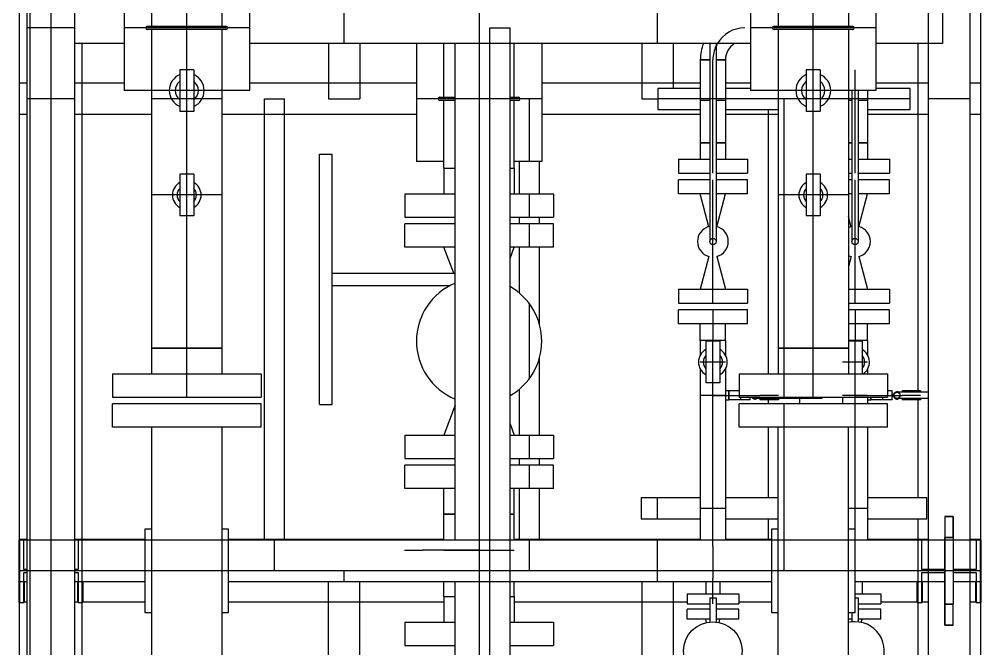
# Model space of a CAD drawing. Header units: inches. Extents: x 517790 to 538444, y 301815 to 302461.
# Drawn here: x 517878.005 to 517880.384, y 302344.795 to 302346.352 of the extents above; entities that cross this region are included whole.
import ezdxf

# ---------------------------------------------------------------- set-up
doc = ezdxf.new("R2010")
doc.units = ezdxf.units.IN
doc.header["$MEASUREMENT"] = 0
doc.layers.add('硅胶总平面底图 工艺装置区', color=253, linetype='Continuous')

msp = doc.modelspace()

# ---------------------------------------------------------------- linework, layer by layer
at = {"layer": '硅胶总平面底图 工艺装置区', "color": 253, "linetype": 'Continuous', "lineweight": -3}
for p, q in [((517880.2534, 302347.6666), (517880.2534, 302338.9736)), ((517880.3567, 302347.6666), (517880.3567, 302338.9736)), ((517878.0318, 302341.6307), (517878.0318, 302347.4205)), ((517878.0244, 302341.2182), (517878.0244, 302347.2042)), ((517878.0834, 302347.2042), (517878.0834, 302341.2182)), ((517878.1425, 302341.2182), (517878.1425, 302347.2042)), ((517880.3826, 302346.8193), (517880.3826, 302345.0644)), ((517878.0059, 302345.0644), (517878.0059, 302346.7424)), ((517878.3323, 302346.5107), (517878.3323, 302346.3348)), ((517878.4193, 302346.3348), (517878.4193, 302346.5107)), ((517878.5062, 302346.5107), (517878.5062, 302346.3348)), ((517879.8823, 302346.5107), (517879.8823, 302346.3348)), ((517879.9692, 302346.3348), (517879.9692, 302346.5107)), ((517880.0562, 302346.5107), (517880.0562, 302346.3348)), ((517878.2643, 302346.4857), (517878.2643, 302346.1757)), ((517878.5743, 302346.4857), (517878.5743, 302346.1757)), ((517879.8142, 302346.4857), (517879.8142, 302346.1757)), ((517880.1242, 302346.4857), (517880.1242, 302346.1757)), ((517878.8091, 302346.2919), (517878.8091, 302346.3694)), ((517879.1426, 302346.3694), (517879.1426, 302346.2919)), ((517879.5841, 302346.2919), (517879.5841, 302346.3694)), ((517880.2891, 302346.3694), (517880.2891, 302346.2919)), ((517878.1425, 302346.3307), (517878.0244, 302346.3307)), ((517878.5743, 302346.3307), (517878.2643, 302346.3307)), ((517878.3221, 302346.3348), (517878.5164, 302346.3348)), ((517878.5164, 302346.3265), (517878.3221, 302346.3265)), ((517878.3323, 302346.3265), (517878.3323, 302346.1757)), ((517878.4193, 302346.3265), (517878.4193, 302346.3348)), ((517878.4193, 302346.2273), (517878.4193, 302346.3265)), ((517878.5062, 302346.3265), (517878.5062, 302346.1757)), ((517879.1694, 302339.0716), (517879.1694, 302346.3307)), ((517879.1694, 302346.3307), (517879.219, 302346.3307)), ((517879.219, 302339.0716), (517879.219, 302346.3307)), ((517880.1242, 302346.3307), (517879.8142, 302346.3307)), ((517879.8721, 302346.3348), (517880.0664, 302346.3348)), ((517880.0664, 302346.3265), (517879.8721, 302346.3265)), ((517879.8823, 302346.3265), (517879.8823, 302346.1757)), ((517879.9692, 302346.3265), (517879.9692, 302346.3348)), ((517879.9692, 302346.2273), (517879.9692, 302346.3265)), ((517880.0562, 302346.3265), (517880.0562, 302346.1757)), ((517878.2643, 302346.2919), (517878.1425, 302346.2919)), ((517878.1609, 302345.0644), (517878.1609, 302346.2919)), ((517879.8142, 302346.2919), (517878.5743, 302346.2919)), ((517878.7703, 302346.2919), (517878.7703, 302346.155)), ((517878.8478, 302346.2919), (517878.8478, 302346.155)), ((517878.9876, 302346.2919), (517878.9876, 302346)), ((517879.0556, 302346.1591), (517879.0556, 302346.2919)), ((517879.0835, 302345.0644), (517879.0835, 302346.2919)), ((517879.1426, 302346.2919), (517879.1426, 302345.0644)), ((517879.2295, 302346.1591), (517879.2295, 302346.2919)), ((517879.2976, 302346.2919), (517879.2976, 302346)), ((517879.5453, 302346.2919), (517879.5453, 302346.155)), ((517879.6228, 302346.2919), (517879.6228, 302346.1813)), ((517879.7132, 302346.2919), (517879.7132, 302345.8021)), ((517879.7287, 302346.2919), (517879.7287, 302345.8021)), ((517880.2891, 302346.2919), (517880.1242, 302346.2919)), ((517880.2276, 302346.2919), (517880.2276, 302345.4324)), ((517879.7132, 302346.2519), (517879.6898, 302346.2519)), ((517879.6898, 302346.2519), (517879.6898, 302346.0467)), ((517879.6898, 302346.2519), (517879.7132, 302346.2519)), ((517879.7209, 302346.252), (517879.7209, 302346.2519)), ((517879.7209, 302346.0467), (517879.7209, 302346.2519)), ((517879.7209, 302346.2519), (517879.7209, 302346.2519)), ((517879.7521, 302346.2519), (517879.7287, 302346.2519)), ((517879.7287, 302346.2519), (517879.7521, 302346.2519)), ((517879.7521, 302346.2519), (517879.7521, 302346.0467)), ((517878.4021, 302346.2273), (517878.4021, 302346.1757)), ((517878.4365, 302346.2273), (517878.4021, 302346.2273)), ((517878.4193, 302346.1757), (517878.4193, 302346.2273)), ((517878.4365, 302346.2273), (517878.4365, 302346.1757)), ((517879.952, 302346.2273), (517879.952, 302346.1757)), ((517879.9864, 302346.2273), (517879.952, 302346.2273)), ((517879.9692, 302346.1757), (517879.9692, 302346.2273)), ((517879.9864, 302346.2273), (517879.9864, 302346.1757)), ((517880.0726, 302346.0467), (517880.0726, 302346.2273)), ((517878.0244, 302346.1938), (517878.0059, 302346.1938)), ((517878.0059, 302346.1163), (517878.0059, 302346.1938)), ((517878.2643, 302346.1938), (517878.1425, 302346.1938)), ((517878.9876, 302346.1938), (517878.5743, 302346.1938)), ((517879.6898, 302346.1938), (517879.2976, 302346.1938)), ((517879.5848, 302346.1813), (517879.6898, 302346.1813)), ((517879.5848, 302346.1813), (517879.5848, 302346.1288)), ((517879.8142, 302346.1938), (517879.7521, 302346.1938)), ((517879.7521, 302346.1813), (517879.8142, 302346.1813)), ((517880.2534, 302346.1938), (517880.1242, 302346.1938)), ((517880.1242, 302346.1813), (517880.2087, 302346.1813)), ((517880.2087, 302346.1288), (517880.2087, 302346.1813)), ((517880.3826, 302346.1938), (517880.3567, 302346.1938)), ((517880.3826, 302346.1938), (517880.3826, 302346.1163)), ((517878.3323, 302346.1757), (517878.2643, 302346.1757)), ((517878.5062, 302346.1757), (517878.3323, 302346.1757)), ((517878.3323, 302346.1757), (517878.3323, 302345.9173)), ((517878.4021, 302346.1757), (517878.4021, 302346.124)), ((517878.4193, 302346.124), (517878.4193, 302346.1757)), ((517878.4193, 302346.1757), (517878.4193, 302346.1757)), ((517878.4193, 302346.1757), (517878.4193, 302346.1757)), ((517878.4365, 302346.1757), (517878.4365, 302346.124)), ((517878.5743, 302346.1757), (517878.5062, 302346.1757)), ((517878.5062, 302346.1757), (517878.5062, 302345.9173)), ((517879.0455, 302346.1591), (517879.0835, 302346.1591)), ((517879.219, 302346.1591), (517879.2397, 302346.1591)), ((517879.8823, 302346.1757), (517879.8142, 302346.1757)), ((517880.0562, 302346.1757), (517879.8823, 302346.1757)), ((517879.8823, 302346.1757), (517879.8823, 302345.9173)), ((517879.952, 302346.1757), (517879.952, 302346.124)), ((517879.9692, 302346.1757), (517879.9692, 302346.1757)), ((517879.9692, 302346.1757), (517879.9692, 302346.1757)), ((517879.9692, 302346.124), (517879.9692, 302346.1757)), ((517879.9864, 302346.1757), (517879.9864, 302346.124)), ((517880.1242, 302346.1757), (517880.0562, 302346.1757)), ((517880.0562, 302346.1757), (517880.0562, 302345.9173)), ((517880.0648, 302346.1757), (517880.0648, 302345.8021)), ((517880.0803, 302346.1757), (517880.0803, 302345.8021)), ((517880.1037, 302346.1757), (517880.1037, 302346.0467)), ((517878.1425, 302346.155), (517878.0244, 302346.155)), ((517878.5062, 302346.155), (517878.3323, 302346.155)), ((517878.6117, 302346.155), (517878.6613, 302346.155)), ((517878.6117, 302345.0644), (517878.6117, 302346.155)), ((517878.6613, 302345.0644), (517878.6613, 302346.155)), ((517878.7703, 302346.155), (517878.8478, 302346.155)), ((517879.2976, 302346.155), (517878.9876, 302346.155)), ((517879.0835, 302346.1509), (517879.0455, 302346.1509)), ((517879.0556, 302345.9838), (517879.0556, 302346.1509)), ((517879.2397, 302346.1509), (517879.219, 302346.1509)), ((517879.2295, 302345.9838), (517879.2295, 302346.1509)), ((517879.2669, 302346), (517879.2669, 302346.155)), ((517879.5453, 302346.155), (517879.5848, 302346.155)), ((517880.2087, 302346.155), (517879.5848, 302346.155)), ((517879.6898, 302346.1519), (517879.7132, 302346.1519)), ((517879.7287, 302346.1519), (517879.7521, 302346.1519)), ((517879.8972, 302345.4136), (517879.8972, 302346.155)), ((517880.0562, 302346.1519), (517880.0648, 302346.1519)), ((517880.0803, 302346.1519), (517880.1037, 302346.1519)), ((517880.3567, 302346.155), (517880.2534, 302346.155)), ((517878.0244, 302346.1163), (517878.0059, 302346.1163)), ((517878.3323, 302346.1163), (517878.1425, 302346.1163)), ((517878.4365, 302346.124), (517878.4021, 302346.124)), ((517878.4193, 302345.969), (517878.4193, 302346.124)), ((517878.9876, 302346.1163), (517878.5062, 302346.1163)), ((517879.6898, 302346.1163), (517879.2976, 302346.1163)), ((517879.5848, 302346.1288), (517879.6898, 302346.1288)), ((517879.7521, 302346.1288), (517879.8823, 302346.1288)), ((517879.8823, 302346.1163), (517879.7521, 302346.1163)), ((517879.8584, 302345.4746), (517879.8584, 302346.1288)), ((517879.9864, 302346.124), (517879.952, 302346.124)), ((517879.9692, 302345.969), (517879.9692, 302346.124)), ((517880.1037, 302346.1288), (517880.2087, 302346.1288)), ((517880.2534, 302346.1163), (517880.1037, 302346.1163)), ((517880.3826, 302346.1163), (517880.3567, 302346.1163)), ((517879.7132, 302346.0467), (517879.6898, 302346.0467)), ((517879.6898, 302346.0467), (517879.7132, 302346.0467)), ((517879.6898, 302346.0467), (517879.6898, 302346.0056)), ((517879.7209, 302345.9711), (517879.7209, 302346.0467)), ((517879.7521, 302346.0467), (517879.7287, 302346.0467)), ((517879.7287, 302346.0467), (517879.7521, 302346.0467)), ((517879.7521, 302346.0467), (517879.7521, 302346.0056)), ((517880.0562, 302346.0467), (517880.0648, 302346.0467)), ((517880.0648, 302346.0467), (517880.0562, 302346.0467)), ((517880.0726, 302345.9711), (517880.0726, 302346.0467)), ((517880.0803, 302346.0467), (517880.1037, 302346.0467)), ((517880.1037, 302346.0467), (517880.0803, 302346.0467)), ((517880.1037, 302346.0467), (517880.1037, 302346.0056)), ((517878.7479, 302345.7086), (517878.7479, 302346.0186)), ((517878.7479, 302346.0186), (517878.7789, 302346.0186)), ((517878.7789, 302345.7086), (517878.7789, 302346.0186)), ((517879.0556, 302346), (517878.9876, 302346)), ((517879.2976, 302346), (517879.2295, 302346)), ((517879.2421, 302345.9199), (517879.2421, 302346)), ((517879.2917, 302345.9199), (517879.2917, 302346)), ((517879.6356, 302346.0056), (517879.7132, 302346.0056)), ((517879.6356, 302346.0056), (517879.6356, 302345.9711)), ((517879.7287, 302346.0056), (517879.8062, 302346.0056)), ((517879.8062, 302346.0056), (517879.8062, 302345.9711)), ((517880.0562, 302346.0056), (517880.0648, 302346.0056)), ((517880.0803, 302346.0056), (517880.1579, 302346.0056)), ((517880.1579, 302346.0056), (517880.1579, 302345.9711)), ((517878.4021, 302345.969), (517878.4021, 302345.9173)), ((517878.4365, 302345.969), (517878.4021, 302345.969)), ((517878.4193, 302345.9173), (517878.4193, 302345.969)), ((517878.4365, 302345.969), (517878.4365, 302345.9173)), ((517879.0556, 302345.9838), (517879.0835, 302345.9838)), ((517879.0556, 302345.9838), (517879.0556, 302345.9199)), ((517879.0556, 302345.9838), (517879.0835, 302345.9838)), ((517879.219, 302345.9838), (517879.2295, 302345.9838)), ((517879.219, 302345.9838), (517879.2295, 302345.9838)), ((517879.2295, 302345.9838), (517879.2295, 302345.9199)), ((517879.6356, 302345.9711), (517879.7132, 302345.9711)), ((517879.7287, 302345.9711), (517879.8062, 302345.9711)), ((517879.952, 302345.969), (517879.952, 302345.9173)), ((517879.9864, 302345.969), (517879.952, 302345.969)), ((517879.9692, 302345.9173), (517879.9692, 302345.969)), ((517879.9864, 302345.969), (517879.9864, 302345.9173)), ((517880.0562, 302345.9711), (517880.0648, 302345.9711)), ((517880.0803, 302345.9711), (517880.1579, 302345.9711)), ((517879.7132, 302345.9546), (517879.6356, 302345.9546)), ((517879.6356, 302345.9201), (517879.6356, 302345.9546)), ((517879.7209, 302345.6496), (517879.7209, 302345.9546)), ((517879.8062, 302345.9546), (517879.7287, 302345.9546)), ((517879.8062, 302345.9201), (517879.8062, 302345.9546)), ((517880.0648, 302345.9546), (517880.0562, 302345.9546)), ((517880.0726, 302345.6496), (517880.0726, 302345.9546)), ((517880.1579, 302345.9546), (517880.0803, 302345.9546)), ((517880.1579, 302345.9201), (517880.1579, 302345.9546)), ((517878.9589, 302345.9199), (517879.0835, 302345.9199)), ((517878.9589, 302345.9199), (517878.9589, 302345.8625)), ((517879.219, 302345.9199), (517879.3263, 302345.9199)), ((517879.2669, 302345.8625), (517879.2669, 302345.9199)), ((517879.3263, 302345.9199), (517879.3263, 302345.8625)), ((517879.7132, 302345.9201), (517879.6356, 302345.9201)), ((517879.7132, 302345.9201), (517879.6898, 302345.9201)), ((517879.7112, 302345.8389), (517879.6898, 302345.9201)), ((517879.7521, 302345.9201), (517879.7287, 302345.9201)), ((517879.8062, 302345.9201), (517879.7287, 302345.9201)), ((517879.7307, 302345.8389), (517879.7521, 302345.9201)), ((517880.0648, 302345.9201), (517880.0562, 302345.9201)), ((517880.0648, 302345.9201), (517880.0562, 302345.9201)), ((517880.1037, 302345.9201), (517880.0803, 302345.9201)), ((517880.1579, 302345.9201), (517880.0803, 302345.9201)), ((517880.0823, 302345.8389), (517880.1037, 302345.9201)), ((517878.5062, 302345.9173), (517878.3323, 302345.9173)), ((517878.3323, 302345.9173), (517878.3323, 302345.5385)), ((517878.4021, 302345.9173), (517878.4021, 302345.8657)), ((517878.4193, 302345.8657), (517878.4193, 302345.9173)), ((517878.4193, 302345.9173), (517878.4193, 302345.9173)), ((517878.4193, 302345.9173), (517878.4193, 302345.9173)), ((517878.4365, 302345.9173), (517878.4365, 302345.8657)), ((517878.5062, 302345.9173), (517878.5062, 302345.5385)), ((517880.0562, 302345.9173), (517879.8823, 302345.9173)), ((517879.8823, 302345.9173), (517879.8823, 302345.5385)), ((517879.952, 302345.9173), (517879.952, 302345.8657)), ((517879.9692, 302345.9173), (517879.9692, 302345.9173)), ((517879.9692, 302345.9173), (517879.9692, 302345.9173)), ((517879.9692, 302345.8657), (517879.9692, 302345.9173)), ((517879.9864, 302345.9173), (517879.9864, 302345.8657)), ((517880.0562, 302345.9173), (517880.0562, 302345.5385)), ((517878.4365, 302345.8657), (517878.4021, 302345.8657)), ((517878.4193, 302345.5385), (517878.4193, 302345.8657)), ((517878.9589, 302345.8625), (517879.0835, 302345.8625)), ((517879.219, 302345.8625), (517879.3263, 302345.8625)), ((517879.2421, 302345.846), (517879.2421, 302345.8625)), ((517879.2917, 302345.846), (517879.2917, 302345.8625)), ((517879.9864, 302345.8657), (517879.952, 302345.8657)), ((517879.9692, 302345.5385), (517879.9692, 302345.8657)), ((517880.0628, 302345.8389), (517880.0562, 302345.8642)), ((517879.0835, 302345.846), (517878.9589, 302345.846)), ((517878.9589, 302345.7886), (517878.9589, 302345.846)), ((517879.3263, 302345.846), (517879.219, 302345.846)), ((517879.2669, 302345.7886), (517879.2669, 302345.846)), ((517879.3263, 302345.7886), (517879.3263, 302345.846)), ((517879.0835, 302345.7886), (517878.9589, 302345.7886)), ((517879.0835, 302345.7886), (517879.0556, 302345.7886)), ((517879.0797, 302345.7241), (517879.0556, 302345.7886)), ((517879.2295, 302345.7886), (517879.219, 302345.7886)), ((517879.3263, 302345.7886), (517879.219, 302345.7886)), ((517879.219, 302345.7605), (517879.2295, 302345.7886)), ((517879.2421, 302345.6745), (517879.2421, 302345.7886)), ((517879.2917, 302345.5981), (517879.2917, 302345.7886)), ((517879.7112, 302345.7652), (517879.6898, 302345.684)), ((517879.7307, 302345.7652), (517879.7521, 302345.684)), ((517880.0628, 302345.7652), (517880.0562, 302345.74)), ((517880.0823, 302345.7652), (517880.1037, 302345.684)), ((517878.7479, 302345.3986), (517878.7479, 302345.7086)), ((517878.7789, 302345.7241), (517879.0835, 302345.7241)), ((517878.7789, 302345.3986), (517878.7789, 302345.7086)), ((517878.7789, 302345.6931), (517879.0709, 302345.6931)), ((517879.6356, 302345.684), (517879.7209, 302345.684)), ((517879.6356, 302345.684), (517879.6356, 302345.6496)), ((517879.6898, 302345.684), (517879.7521, 302345.684)), ((517879.7209, 302345.684), (517879.8062, 302345.684)), ((517879.8062, 302345.684), (517879.8062, 302345.6496)), ((517880.0562, 302345.684), (517880.1037, 302345.684)), ((517880.0562, 302345.684), (517880.0726, 302345.684)), ((517880.0726, 302345.684), (517880.1579, 302345.684)), ((517880.1579, 302345.684), (517880.1579, 302345.6496)), ((517879.2669, 302345.4631), (517879.2669, 302345.6483)), ((517879.6356, 302345.6496), (517879.7209, 302345.6496)), ((517879.7209, 302345.6496), (517879.8062, 302345.6496)), ((517880.0562, 302345.6496), (517880.0726, 302345.6496)), ((517880.0726, 302345.6496), (517880.1579, 302345.6496)), ((517879.7209, 302345.6331), (517879.6356, 302345.6331)), ((517879.6356, 302345.5986), (517879.6356, 302345.6331)), ((517879.7209, 302345.6331), (517879.7209, 302345.5575)), ((517879.8062, 302345.6331), (517879.7209, 302345.6331)), ((517879.8062, 302345.5986), (517879.8062, 302345.6331)), ((517880.0726, 302345.6331), (517880.0562, 302345.6331)), ((517880.0726, 302345.6331), (517880.0726, 302345.5575)), ((517880.1579, 302345.6331), (517880.0726, 302345.6331)), ((517880.1579, 302345.5986), (517880.1579, 302345.6331)), ((517879.7209, 302345.5986), (517879.6356, 302345.5986)), ((517879.6898, 302345.5575), (517879.6898, 302345.5986)), ((517879.8062, 302345.5986), (517879.7209, 302345.5986)), ((517879.7521, 302345.5575), (517879.7521, 302345.5986)), ((517880.0726, 302345.5986), (517880.0562, 302345.5986)), ((517880.1579, 302345.5986), (517880.0726, 302345.5986)), ((517880.1037, 302345.5575), (517880.1037, 302345.5986)), ((517878.3323, 302345.5385), (517878.4193, 302345.5385)), ((517878.3323, 302345.5385), (517878.3323, 302345.4746)), ((517878.5062, 302345.5385), (517878.3323, 302345.5385)), ((517878.4193, 302345.4172), (517878.4193, 302345.5385)), ((517878.4193, 302345.5385), (517878.5062, 302345.5385)), ((517878.5062, 302345.5385), (517878.5062, 302345.4746)), ((517879.7209, 302345.5575), (517879.6898, 302345.5575)), ((517879.7521, 302345.5575), (517879.6898, 302345.5575)), ((517879.6898, 302345.5575), (517879.6898, 302345.5213)), ((517879.7037, 302345.5557), (517879.7037, 302345.504)), ((517879.7381, 302345.5557), (517879.7037, 302345.5557)), ((517879.7521, 302345.5575), (517879.7209, 302345.5575)), ((517879.7209, 302345.5557), (517879.7209, 302345.5575)), ((517879.7209, 302345.504), (517879.7209, 302345.5557)), ((517879.7381, 302345.5557), (517879.7381, 302345.504)), ((517879.7521, 302345.5575), (517879.7521, 302345.5213)), ((517880.0562, 302345.5385), (517879.8823, 302345.5385)), ((517879.8823, 302345.5385), (517879.9692, 302345.5385)), ((517879.8823, 302345.5385), (517879.8823, 302345.4746)), ((517879.9692, 302345.4172), (517879.9692, 302345.5385)), ((517879.9692, 302345.5385), (517880.0562, 302345.5385)), ((517880.0726, 302345.5575), (517880.0562, 302345.5575)), ((517880.1037, 302345.5575), (517880.0562, 302345.5575)), ((517880.0898, 302345.5557), (517880.0562, 302345.5557)), ((517880.0562, 302345.5385), (517880.0562, 302345.4746)), ((517880.1037, 302345.5575), (517880.0726, 302345.5575)), ((517880.0726, 302345.5557), (517880.0726, 302345.5575)), ((517880.0726, 302345.504), (517880.0726, 302345.5557)), ((517880.0898, 302345.5557), (517880.0898, 302345.504)), ((517880.1037, 302345.5575), (517880.1037, 302345.5213)), ((517879.2917, 302345.3228), (517879.2917, 302345.5133)), ((517879.7521, 302345.504), (517879.6898, 302345.504)), ((517879.7037, 302345.504), (517879.7037, 302345.4524)), ((517879.7209, 302345.4524), (517879.7209, 302345.504)), ((517879.7209, 302345.504), (517879.7209, 302345.504)), ((517879.7209, 302345.504), (517879.7209, 302345.504)), ((517879.7381, 302345.504), (517879.7381, 302345.4524)), ((517880.1037, 302345.504), (517880.0414, 302345.504)), ((517880.0726, 302345.504), (517880.0726, 302345.504)), ((517880.0726, 302345.504), (517880.0726, 302345.504)), ((517880.0726, 302345.4214), (517880.0726, 302345.504)), ((517880.0898, 302345.504), (517880.0898, 302345.4746)), ((517878.2355, 302345.4746), (517878.4193, 302345.4746)), ((517878.2355, 302345.4746), (517878.2355, 302345.4172)), ((517878.4193, 302345.4746), (517878.603, 302345.4746)), ((517878.603, 302345.4746), (517878.603, 302345.4172)), ((517879.6898, 302345.4868), (517879.6898, 302345.4214)), ((517879.7521, 302345.4868), (517879.7521, 302345.4214)), ((517879.7855, 302345.4746), (517879.9692, 302345.4746)), ((517879.7855, 302345.4746), (517879.7855, 302345.4172)), ((517879.9692, 302345.4746), (517880.153, 302345.4746)), ((517880.1037, 302345.4868), (517880.1037, 302345.4746)), ((517880.153, 302345.4746), (517880.153, 302345.4172)), ((517879.7381, 302345.4524), (517879.7037, 302345.4524)), ((517879.7209, 302345.4214), (517879.7209, 302345.4524)), ((517879.2421, 302345.3228), (517879.2421, 302345.4368)), ((517879.7521, 302345.4214), (517879.6898, 302345.4214)), ((517879.6898, 302345.4214), (517879.6898, 302345.0644)), ((517879.7209, 302345.4214), (517879.7521, 302345.4214)), ((517879.7209, 302345.0644), (517879.7209, 302345.4214)), ((517879.7209, 302345.4214), (517879.7209, 302345.4213)), ((517879.7209, 302345.4213), (517879.7209, 302345.4213)), ((517879.7603, 302345.4324), (517879.7521, 302345.4324)), ((517879.7521, 302345.4214), (517879.7603, 302345.4214)), ((517879.7521, 302345.4214), (517879.7521, 302345.0644)), ((517879.7603, 302345.4324), (517879.7603, 302345.4214)), ((517879.7603, 302345.4103), (517879.7603, 302345.4324)), ((517879.7855, 302345.4324), (517879.7603, 302345.4324)), ((517879.7603, 302345.4214), (517879.7603, 302345.4214)), ((517879.7603, 302345.4214), (517879.7603, 302345.4214)), ((517879.7603, 302345.4214), (517879.7603, 302345.4103)), ((517879.7603, 302345.4214), (517879.7855, 302345.4214)), ((517879.7855, 302345.4214), (517879.8128, 302345.4214)), ((517879.8128, 302345.4214), (517879.8372, 302345.4214)), ((517879.8831, 302345.4214), (517879.8372, 302345.4214)), ((517879.8372, 302345.4214), (517879.8372, 302345.4214)), ((517879.8372, 302345.4214), (517879.8372, 302345.4214)), ((517880.1037, 302345.4214), (517880.0414, 302345.4214)), ((517880.0726, 302345.4214), (517880.1119, 302345.4214)), ((517880.0726, 302345.4172), (517880.0726, 302345.4214)), ((517880.0726, 302345.4214), (517880.0726, 302345.4213)), ((517880.0726, 302345.4213), (517880.0726, 302345.4213)), ((517880.1119, 302345.4214), (517880.1119, 302345.4214)), ((517880.1119, 302345.4214), (517880.1119, 302345.4214)), ((517880.1119, 302345.4214), (517880.1644, 302345.4214)), ((517880.1644, 302345.4324), (517880.153, 302345.4324)), ((517880.1644, 302345.4103), (517880.1644, 302345.4324)), ((517880.168, 302345.424), (517880.1644, 302345.4251)), ((517880.1644, 302345.4214), (517880.1888, 302345.4214)), ((517880.2534, 302345.4291), (517880.1766, 302345.4291)), ((517880.1888, 302345.4324), (517880.1888, 302345.4291)), ((517880.2347, 302345.4324), (517880.1888, 302345.4324)), ((517880.2347, 302345.4214), (517880.1888, 302345.4214)), ((517880.1888, 302345.4214), (517880.1888, 302345.4214)), ((517880.1888, 302345.4214), (517880.1888, 302345.4214)), ((517880.2126, 302345.4291), (517880.2126, 302345.4324)), ((517880.2347, 302345.4324), (517880.2347, 302345.4291)), ((517878.2355, 302345.4172), (517878.4193, 302345.4172)), ((517878.4193, 302345.4007), (517878.2355, 302345.4007)), ((517878.2355, 302345.3433), (517878.2355, 302345.4007)), ((517878.4193, 302345.4172), (517878.603, 302345.4172)), ((517878.603, 302345.4007), (517878.4193, 302345.4007)), ((517878.603, 302345.3433), (517878.603, 302345.4007)), ((517878.7479, 302345.3986), (517878.7789, 302345.3986)), ((517879.0835, 302345.3975), (517879.0556, 302345.3228)), ((517879.7521, 302345.4103), (517879.7603, 302345.4103)), ((517879.8128, 302345.4103), (517879.7603, 302345.4103)), ((517879.7855, 302345.4172), (517879.9692, 302345.4172)), ((517879.9692, 302345.4007), (517879.7855, 302345.4007)), ((517879.7855, 302345.3433), (517879.7855, 302345.4007)), ((517879.789, 302345.4172), (517879.789, 302345.4103)), ((517879.8128, 302345.4103), (517879.8128, 302345.4172)), ((517879.9903, 302345.4136), (517879.825, 302345.4136)), ((517879.8372, 302345.4136), (517879.8372, 302345.4103)), ((517879.8831, 302345.4103), (517879.8372, 302345.4103)), ((517879.8584, 302345.4007), (517879.8584, 302345.4103)), ((517879.8609, 302345.4103), (517879.8609, 302345.4136)), ((517879.8831, 302345.4136), (517879.8831, 302345.4103)), ((517879.8972, 302344.9874), (517879.8972, 302345.4007)), ((517879.9359, 302345.4007), (517879.9359, 302345.4136)), ((517879.9692, 302345.4172), (517880.153, 302345.4172)), ((517880.153, 302345.4007), (517879.9692, 302345.4007)), ((517879.9903, 302345.4172), (517879.9903, 302345.4136)), ((517880.0414, 302345.4172), (517880.0414, 302345.4007)), ((517880.0726, 302345.4007), (517880.0726, 302345.4172)), ((517880.0726, 302345.3433), (517880.0726, 302345.4007)), ((517880.1037, 302345.4172), (517880.1037, 302345.4007)), ((517880.1037, 302345.4103), (517880.1119, 302345.4103)), ((517880.1119, 302345.4172), (517880.1119, 302345.4103)), ((517880.1119, 302345.4103), (517880.1119, 302345.4172)), ((517880.1644, 302345.4103), (517880.1119, 302345.4103)), ((517880.1407, 302345.4172), (517880.1407, 302345.4103)), ((517880.153, 302345.3433), (517880.153, 302345.4007)), ((517880.168, 302345.4187), (517880.1644, 302345.4176)), ((517880.2534, 302345.4136), (517880.1766, 302345.4136)), ((517880.1888, 302345.4136), (517880.1888, 302345.4103)), ((517880.2347, 302345.4103), (517880.1888, 302345.4103)), ((517880.2126, 302345.4103), (517880.2126, 302345.4136)), ((517880.2276, 302345.4103), (517880.2276, 302345.1686)), ((517880.2347, 302345.4136), (517880.2347, 302345.4103)), ((517879.219, 302345.3509), (517879.2295, 302345.3228)), ((517878.4193, 302345.3433), (517878.2355, 302345.3433)), ((517878.3323, 302345.3433), (517878.3323, 302344.3682)), ((517878.603, 302345.3433), (517878.4193, 302345.3433)), ((517878.5062, 302345.3433), (517878.5062, 302344.3682)), ((517879.9692, 302345.3433), (517879.7855, 302345.3433)), ((517879.8584, 302345.1686), (517879.8584, 302345.3433)), ((517879.8823, 302344.3682), (517879.8823, 302345.3433)), ((517880.153, 302345.3433), (517879.9692, 302345.3433)), ((517880.0562, 302344.3682), (517880.0562, 302345.3433)), ((517880.0726, 302345.0907), (517880.0726, 302345.3433)), ((517880.1037, 302345.3433), (517880.1037, 302345.0644)), ((517878.9589, 302345.3228), (517879.0835, 302345.3228)), ((517878.9589, 302345.3228), (517878.9589, 302345.2654)), ((517879.0556, 302345.3228), (517879.0835, 302345.3228)), ((517879.219, 302345.3228), (517879.2295, 302345.3228)), ((517879.219, 302345.3228), (517879.3263, 302345.3228)), ((517879.2669, 302345.2654), (517879.2669, 302345.3228)), ((517879.3263, 302345.3228), (517879.3263, 302345.2654)), ((517878.9589, 302345.2654), (517879.0835, 302345.2654)), ((517879.219, 302345.2654), (517879.3263, 302345.2654)), ((517879.2421, 302345.2489), (517879.2421, 302345.2654)), ((517879.2917, 302345.2489), (517879.2917, 302345.2654)), ((517879.0835, 302345.2489), (517878.9589, 302345.2489)), ((517878.9589, 302345.1915), (517878.9589, 302345.2489)), ((517879.3263, 302345.2489), (517879.219, 302345.2489)), ((517879.2669, 302345.1915), (517879.2669, 302345.2489)), ((517879.3263, 302345.1915), (517879.3263, 302345.2489)), ((517879.0835, 302345.1915), (517878.9589, 302345.1915)), ((517879.0556, 302345.1276), (517879.0556, 302345.1915)), ((517879.3263, 302345.1915), (517879.219, 302345.1915)), ((517879.2295, 302345.1276), (517879.2295, 302345.1915)), ((517879.2421, 302345.0644), (517879.2421, 302345.1915)), ((517879.2917, 302345.0644), (517879.2917, 302345.1915)), ((517879.5434, 302345.1686), (517879.5434, 302345.1161)), ((517879.5434, 302345.1686), (517879.6898, 302345.1686)), ((517879.5841, 302345.1161), (517879.5841, 302345.1686)), ((517879.7521, 302345.1686), (517879.8823, 302345.1686)), ((517880.1037, 302345.1686), (517880.2501, 302345.1686)), ((517880.2501, 302345.1161), (517880.2501, 302345.1686)), ((517879.6898, 302345.1424), (517879.7521, 302345.1424)), ((517880.0562, 302345.1424), (517880.1037, 302345.1424)), ((517879.0835, 302345.1276), (517879.0556, 302345.1276)), ((517879.0556, 302345.1276), (517879.0835, 302345.1276)), ((517879.0556, 302345.0644), (517879.0556, 302345.1276)), ((517879.2295, 302345.1276), (517879.219, 302345.1276)), ((517879.219, 302345.1276), (517879.2295, 302345.1276)), ((517879.2295, 302345.0644), (517879.2295, 302345.1276)), ((517879.5434, 302345.1161), (517879.6898, 302345.1161)), ((517879.7521, 302345.1161), (517879.8823, 302345.1161)), ((517879.8584, 302345.0644), (517879.8584, 302345.1161)), ((517880.1037, 302345.1161), (517880.2501, 302345.1161)), ((517880.2276, 302345.1161), (517880.2276, 302345.0644)), ((517880.2947, 302345.1217), (517880.2947, 302345.07)), ((517880.2947, 302345.1217), (517880.2947, 302345.07)), ((517880.3154, 302345.1217), (517880.2947, 302345.1217)), ((517880.2947, 302345.1217), (517880.3154, 302345.1217)), ((517880.3154, 302345.07), (517880.3154, 302345.1217)), ((517880.3154, 302345.1217), (517880.3154, 302345.07)), ((517878.3323, 302345.0907), (517878.3159, 302345.0907)), ((517878.3323, 302345.0907), (517878.3159, 302345.0907)), ((517878.3159, 302345.0907), (517878.3159, 302344.884)), ((517878.3159, 302345.0907), (517878.3159, 302344.884)), ((517878.5226, 302345.0907), (517878.5062, 302345.0907)), ((517878.5226, 302345.0907), (517878.5062, 302345.0907)), ((517878.5226, 302344.884), (517878.5226, 302345.0907)), ((517878.5226, 302344.884), (517878.5226, 302345.0907)), ((517879.8659, 302345.0907), (517879.8659, 302344.884)), ((517879.8659, 302345.0907), (517879.8659, 302344.884)), ((517879.8823, 302345.0907), (517879.8659, 302345.0907)), ((517879.8823, 302345.0907), (517879.8659, 302345.0907)), ((517880.0726, 302345.0907), (517880.0562, 302345.0907)), ((517880.0726, 302345.0907), (517880.0562, 302345.0907)), ((517880.0726, 302344.884), (517880.0726, 302345.0907)), ((517880.0726, 302344.884), (517880.0726, 302345.0907)), ((517878.0049, 302345.0644), (517878.0059, 302345.0644)), ((517878.0049, 302345.0644), (517878.0059, 302345.0644)), ((517878.0049, 302344.9094), (517878.0049, 302345.0644)), ((517878.0049, 302345.0644), (517878.0049, 302344.9094)), ((517878.0244, 302345.0649), (517878.0059, 302345.0649)), ((517878.0059, 302345.0644), (517878.0059, 302345.0649)), ((517878.0059, 302345.0644), (517878.0244, 302345.0644)), ((517878.0059, 302344.9611), (517878.0059, 302345.0644)), ((517878.0163, 302345.0644), (517878.0059, 302345.0644)), ((517878.0059, 302345.0644), (517878.0059, 302344.9094)), ((517878.0163, 302344.9906), (517878.0163, 302345.0644)), ((517878.0244, 302345.0644), (517878.1425, 302345.0644)), ((517878.3159, 302345.0649), (517878.1425, 302345.0649)), ((517878.1425, 302345.0644), (517878.3159, 302345.0644)), ((517878.1506, 302345.0644), (517878.1506, 302344.9906)), ((517878.1609, 302345.0644), (517878.1506, 302345.0644)), ((517878.1609, 302344.9094), (517878.1609, 302345.0644)), ((517878.3159, 302345.0644), (517878.5226, 302345.0644)), ((517879.0556, 302345.0649), (517878.5226, 302345.0649)), ((517878.5226, 302345.0644), (517879.8659, 302345.0644)), ((517878.6365, 302344.9874), (517878.6365, 302345.0644)), ((517879.1426, 302345.0644), (517879.1426, 302344.9611)), ((517879.6898, 302345.0649), (517879.2295, 302345.0649)), ((517879.2669, 302344.9874), (517879.2669, 302345.0644)), ((517879.5841, 302344.9611), (517879.5841, 302345.0644)), ((517879.7209, 302345.0485), (517879.7209, 302345.0644)), ((517879.8659, 302345.0649), (517879.7521, 302345.0649)), ((517879.8659, 302345.0644), (517880.0726, 302345.0644)), ((517880.0726, 302345.0644), (517880.2947, 302345.0644)), ((517880.2534, 302345.0649), (517880.1037, 302345.0649)), ((517880.2276, 302345.0644), (517880.2276, 302344.9094)), ((517880.2379, 302345.0644), (517880.2276, 302345.0644)), ((517880.2379, 302344.9906), (517880.2379, 302345.0644)), ((517880.2947, 302345.07), (517880.3154, 302345.07)), ((517880.3154, 302345.07), (517880.2947, 302345.07)), ((517880.2947, 302344.9047), (517880.2947, 302345.07)), ((517880.2947, 302345.07), (517880.2947, 302344.9047)), ((517880.3154, 302345.07), (517880.2947, 302345.07)), ((517880.2947, 302345.0644), (517880.3154, 302345.0644)), ((517880.3154, 302345.07), (517880.3154, 302344.9047)), ((517880.3154, 302345.07), (517880.3154, 302344.9047)), ((517880.3154, 302345.0644), (517880.3826, 302345.0644)), ((517880.3826, 302345.0649), (517880.3567, 302345.0649)), ((517880.3722, 302345.0644), (517880.3722, 302344.9906)), ((517880.3826, 302345.0644), (517880.3722, 302345.0644)), ((517880.3826, 302345.0649), (517880.3826, 302345.0644)), ((517880.3826, 302344.9094), (517880.3826, 302345.0644)), ((517880.3826, 302345.0644), (517880.3826, 302344.9611)), ((517880.3826, 302345.0644), (517880.3836, 302345.0644)), ((517880.3836, 302345.0644), (517880.3826, 302345.0644)), ((517880.3836, 302345.0644), (517880.3836, 302344.9094)), ((517880.3836, 302345.0644), (517880.3836, 302344.9094)), ((517878.9584, 302345.039), (517879.0044, 302345.039)), ((517879.0044, 302345.039), (517879.0043, 302345.039)), ((517879.0044, 302345.039), (517879.0044, 302345.039)), ((517879.0288, 302345.039), (517879.0044, 302345.039)), ((517879.1032, 302345.039), (517879.0288, 302345.039)), ((517879.0556, 302345.039), (517879.2295, 302345.039)), ((517879.1032, 302345.039), (517879.1032, 302345.039)), ((517879.1032, 302345.039), (517879.1032, 302345.039)), ((517879.1426, 302345.039), (517879.1032, 302345.039)), ((517879.7209, 302345.0485), (517879.7209, 302344.9697)), ((517880.3826, 302344.9874), (517878.0059, 302344.9874)), ((517878.0244, 302344.9906), (517878.0163, 302344.9906)), ((517878.0163, 302344.9094), (517878.0163, 302344.9833)), ((517878.0163, 302344.9833), (517878.0244, 302344.9833)), ((517878.1506, 302344.9906), (517878.1425, 302344.9906)), ((517878.1425, 302344.9833), (517878.1506, 302344.9833)), ((517878.1506, 302344.9833), (517878.1506, 302344.9094)), ((517878.8091, 302344.9611), (517878.8091, 302344.9874)), ((517879.7209, 302344.9611), (517879.7209, 302344.9697)), ((517880.2947, 302344.9906), (517880.2379, 302344.9906)), ((517880.2379, 302344.9094), (517880.2379, 302344.9833)), ((517880.2379, 302344.9833), (517880.2947, 302344.9833)), ((517880.3722, 302344.9906), (517880.3154, 302344.9906)), ((517880.3154, 302344.9833), (517880.3722, 302344.9833)), ((517880.3722, 302344.9833), (517880.3722, 302344.9094)), ((517878.0059, 302344.9611), (517878.0244, 302344.9611)), ((517878.0173, 302344.9611), (517878.0173, 302344.9094)), ((517878.0173, 302344.9094), (517878.0173, 302344.9611)), ((517878.1425, 302344.9611), (517878.3159, 302344.9611)), ((517878.1496, 302344.9094), (517878.1496, 302344.9611)), ((517878.1496, 302344.9611), (517878.1496, 302344.9094)), ((517878.162, 302344.9611), (517878.162, 302344.9094)), ((517878.162, 302344.9094), (517878.162, 302344.9611)), ((517878.5226, 302344.9611), (517879.8659, 302344.9611)), ((517878.7703, 302343.7159), (517878.7703, 302344.9611)), ((517878.8478, 302343.4245), (517878.8478, 302344.9611)), ((517879.0556, 302344.9242), (517879.0556, 302344.9611)), ((517879.0835, 302343.4245), (517879.0835, 302344.9611)), ((517879.1426, 302344.9611), (517879.1426, 302343.4245)), ((517879.2295, 302344.9242), (517879.2295, 302344.9611)), ((517879.5453, 302344.9611), (517879.5453, 302343.9286)), ((517879.6228, 302344.9611), (517879.6228, 302343.9286)), ((517879.7037, 302344.9611), (517879.7037, 302344.9303)), ((517879.7209, 302344.921), (517879.7209, 302344.9611)), ((517879.7382, 302344.9611), (517879.7382, 302344.9303)), ((517880.0726, 302344.9611), (517880.2947, 302344.9611)), ((517880.0898, 302344.9611), (517880.0898, 302344.9303)), ((517880.2265, 302344.9094), (517880.2265, 302344.9611)), ((517880.2265, 302344.9094), (517880.2265, 302344.9611)), ((517880.2389, 302344.9611), (517880.2389, 302344.9094)), ((517880.2389, 302344.9611), (517880.2389, 302344.9094)), ((517880.3154, 302344.9611), (517880.3826, 302344.9611)), ((517880.3712, 302344.9094), (517880.3712, 302344.9611)), ((517880.3712, 302344.9094), (517880.3712, 302344.9611)), ((517879.0556, 302344.9242), (517879.0835, 302344.9242)), ((517879.0556, 302344.9242), (517879.0835, 302344.9242)), ((517879.0556, 302344.9242), (517879.0556, 302344.8603)), ((517879.219, 302344.9242), (517879.2295, 302344.9242)), ((517879.219, 302344.9242), (517879.2295, 302344.9242)), ((517879.2295, 302344.9242), (517879.2295, 302344.8603)), ((517879.657, 302344.9303), (517879.7209, 302344.9303)), ((517879.657, 302344.9303), (517879.657, 302344.9057)), ((517879.7132, 302344.921), (517879.7209, 302344.921)), ((517879.7132, 302344.921), (517879.7132, 302344.8611)), ((517879.7209, 302344.9303), (517879.7849, 302344.9303)), ((517879.7209, 302344.9057), (517879.7209, 302344.921)), ((517879.7209, 302344.921), (517879.7287, 302344.921)), ((517879.7287, 302344.921), (517879.7287, 302344.8611)), ((517879.7849, 302344.9303), (517879.7849, 302344.9057)), ((517880.0726, 302344.9303), (517880.1365, 302344.9303)), ((517880.0726, 302344.921), (517880.0803, 302344.921)), ((517880.0803, 302344.921), (517880.0803, 302344.8611)), ((517880.1365, 302344.9303), (517880.1365, 302344.9057)), ((517878.0059, 302344.9094), (517878.0049, 302344.9094)), ((517878.0049, 302344.9094), (517878.0059, 302344.9094)), ((517878.0059, 302342.0678), (517878.0059, 302344.9094)), ((517878.0059, 302344.9094), (517878.0163, 302344.9094)), ((517878.0173, 302344.9094), (517878.0163, 302344.9094)), ((517878.0163, 302344.9094), (517878.0173, 302344.9094)), ((517878.0244, 302344.9099), (517878.0173, 302344.9099)), ((517878.1496, 302344.9099), (517878.1425, 302344.9099)), ((517878.1506, 302344.9094), (517878.1496, 302344.9094)), ((517878.1506, 302344.9094), (517878.1496, 302344.9094)), ((517878.1506, 302344.9094), (517878.1609, 302344.9094)), ((517878.1609, 302343.4245), (517878.1609, 302344.9094)), ((517878.162, 302344.9094), (517878.1609, 302344.9094)), ((517878.162, 302344.9094), (517878.1609, 302344.9094)), ((517878.3159, 302344.9099), (517878.162, 302344.9099)), ((517879.0556, 302344.9099), (517878.5226, 302344.9099)), ((517879.657, 302344.9099), (517879.2295, 302344.9099)), ((517879.657, 302344.9057), (517879.7132, 302344.9057)), ((517879.7287, 302344.9057), (517879.7849, 302344.9057)), ((517879.8659, 302344.9099), (517879.7849, 302344.9099)), ((517880.0803, 302344.9057), (517880.1365, 302344.9057)), ((517880.2265, 302344.9099), (517880.1365, 302344.9099)), ((517880.2276, 302344.9094), (517880.2265, 302344.9094)), ((517880.2265, 302344.9094), (517880.2276, 302344.9094)), ((517880.2276, 302344.9094), (517880.2379, 302344.9094)), ((517880.2276, 302344.9094), (517880.2276, 302343.9286)), ((517880.2389, 302344.9094), (517880.2379, 302344.9094)), ((517880.2379, 302344.9094), (517880.2389, 302344.9094)), ((517880.2534, 302344.9099), (517880.2389, 302344.9099)), ((517880.2947, 302344.9047), (517880.2947, 302344.853)), ((517880.2947, 302344.853), (517880.2947, 302344.9047)), ((517880.3154, 302344.9047), (517880.2947, 302344.9047)), ((517880.2947, 302344.9047), (517880.3154, 302344.9047)), ((517880.3154, 302344.9047), (517880.2947, 302344.9047)), ((517880.3154, 302344.853), (517880.3154, 302344.9047)), ((517880.3154, 302344.853), (517880.3154, 302344.9047)), ((517880.3712, 302344.9099), (517880.3567, 302344.9099)), ((517880.3722, 302344.9094), (517880.3712, 302344.9094)), ((517880.3722, 302344.9094), (517880.3712, 302344.9094)), ((517880.3722, 302344.9094), (517880.3826, 302344.9094)), ((517880.3826, 302344.9094), (517880.3826, 302343.7269)), ((517880.3836, 302344.9094), (517880.3826, 302344.9094)), ((517880.3836, 302344.9094), (517880.3826, 302344.9094)), ((517878.3159, 302344.884), (517878.3323, 302344.884)), ((517878.3159, 302344.884), (517878.3323, 302344.884)), ((517878.5062, 302344.884), (517878.5226, 302344.884)), ((517878.5062, 302344.884), (517878.5226, 302344.884)), ((517879.7132, 302344.8926), (517879.657, 302344.8926)), ((517879.657, 302344.868), (517879.657, 302344.8926)), ((517879.7849, 302344.8926), (517879.7287, 302344.8926)), ((517879.7849, 302344.868), (517879.7849, 302344.8926)), ((517879.8659, 302344.884), (517879.8823, 302344.884)), ((517879.8659, 302344.884), (517879.8823, 302344.884)), ((517880.0562, 302344.884), (517880.0726, 302344.884)), ((517880.0562, 302344.884), (517880.0726, 302344.884)), ((517880.0648, 302344.884), (517880.0648, 302344.8611)), ((517880.1365, 302344.8926), (517880.0803, 302344.8926)), ((517880.1365, 302344.868), (517880.1365, 302344.8926)), ((517878.9589, 302344.8603), (517879.0835, 302344.8603)), ((517878.9589, 302344.8603), (517878.9589, 302344.8029)), ((517879.219, 302344.8603), (517879.3263, 302344.8603)), ((517879.3263, 302344.8603), (517879.3263, 302344.8029)), ((517879.7132, 302344.868), (517879.657, 302344.868)), ((517879.7132, 302344.8679), (517879.7037, 302344.8679)), ((517879.7054, 302344.8599), (517879.7037, 302344.8679)), ((517879.7849, 302344.868), (517879.7287, 302344.868)), ((517879.7382, 302344.8679), (517879.7287, 302344.8679)), ((517879.7364, 302344.8599), (517879.7382, 302344.8679)), ((517880.0648, 302344.868), (517880.0562, 302344.868)), ((517880.0648, 302344.8679), (517880.0562, 302344.8679)), ((517880.0571, 302344.8599), (517880.0562, 302344.864)), ((517880.1365, 302344.868), (517880.0803, 302344.868)), ((517880.0898, 302344.8679), (517880.0803, 302344.8679)), ((517880.0881, 302344.8599), (517880.0898, 302344.8679)), ((517880.2947, 302344.853), (517880.3154, 302344.853)), ((517880.3154, 302344.853), (517880.2947, 302344.853)), ((517878.9589, 302344.8029), (517879.0835, 302344.8029)), ((517879.219, 302344.8029), (517879.3263, 302344.8029))]:
    msp.add_line(p, q, dxfattribs=at)
for centre, radius in [((517879.7209, 302345.8021), 0.00775), ((517880.0726, 302345.8021), 0.00775), ((517880.1766, 302345.4214), 0.00775), ((517879.7209, 302344.7892), 0.0723)]:
    msp.add_circle(centre, radius, dxfattribs=at)
for centre, radius, start, end in [((517878.3221, 302346.3307), 0.00413, 90, 270), ((517878.5164, 302346.3307), 0.00413, 270, 90), ((517879.7997, 302346.2519), 0.0787, 90, 149.4777), ((517879.8721, 302346.3307), 0.00413, 90, 270), ((517880.0664, 302346.3307), 0.00413, 270, 90), ((517879.7997, 302346.2519), 0.1099, 158.6632, 180), ((517879.7997, 302346.2519), 0.0787, 154.3658, 180), ((517879.7997, 302346.2519), 0.0787, 149.4777, 154.3658), ((517879.7997, 302346.2519), 0.0476, 122.7945, 180), ((517878.4193, 302346.1757), 0.0431, 113.5215, 246.4785), ((517878.4193, 302346.1757), 0.0431, 293.5215, 66.4785), ((517879.9692, 302346.1757), 0.0431, 113.5215, 246.4785), ((517879.9692, 302346.1757), 0.0431, 293.5215, 66.4785), ((517878.4193, 302346.1757), 0.0287, 126.7726, 233.2274), ((517878.4193, 302346.1757), 0.0287, 306.7726, 53.2274), ((517879.9692, 302346.1757), 0.0287, 126.7726, 233.2274), ((517879.9692, 302346.1757), 0.0287, 306.7726, 53.2274), ((517879.0455, 302346.155), 0.00413, 90, 270), ((517879.2397, 302346.155), 0.00413, 270, 90), ((517878.4193, 302345.9173), 0.0356, 118.8738, 241.1262), ((517878.4193, 302345.9173), 0.0356, 298.8738, 61.1262), ((517879.9692, 302345.9173), 0.0356, 118.8738, 241.1262), ((517879.9692, 302345.9173), 0.0356, 298.8738, 61.1262), ((517878.4193, 302345.9173), 0.0238, 136.4125, 223.5875), ((517878.4193, 302345.9173), 0.0238, 316.4125, 43.5875), ((517879.9692, 302345.9173), 0.0238, 136.4125, 223.5875), ((517879.9692, 302345.9173), 0.0238, 316.4125, 43.5875), ((517879.7209, 302345.8021), 0.0381, 104.7906, 255.2094), ((517879.7209, 302345.8021), 0.0381, 284.7906, 75.2094), ((517880.0726, 302345.8021), 0.0381, 104.7906, 115.4646), ((517880.0726, 302345.8021), 0.0381, 284.7906, 75.2094), ((517880.0726, 302345.8021), 0.0381, 244.5354, 255.2094), ((517879.1426, 302345.5557), 0.155, 112.3956, 180), ((517879.1426, 302345.5557), 0.155, 299.5599, 60.4401), ((517879.1426, 302345.5557), 0.155, 180, 247.6044), ((517879.7209, 302345.504), 0.0356, 118.8738, 241.1262), ((517879.7209, 302345.504), 0.0238, 136.4125, 223.5875), ((517879.7209, 302345.504), 0.0356, 298.8738, 61.1262), ((517879.7209, 302345.504), 0.0238, 316.4125, 43.5875), ((517880.0726, 302345.504), 0.0356, 304.4377, 61.1262), ((517880.0726, 302345.504), 0.0238, 316.4125, 43.5875), ((517880.1766, 302345.4214), 0.00899, 59.5553, 162.9561), ((517879.825, 302345.4214), 0.00899, 207.374, 300.4447), ((517879.825, 302345.4214), 0.00775, 212.231, 327.769), ((517880.1766, 302345.4214), 0.00899, 197.0439, 300.4447), ((517880.0726, 302344.7892), 0.0723, 90, 103.0974), ((517880.0726, 302344.7892), 0.0723, 256.9026, 90)]:
    msp.add_arc(centre, radius, start, end, dxfattribs=at)

doc.saveas('drawing.dxf')
